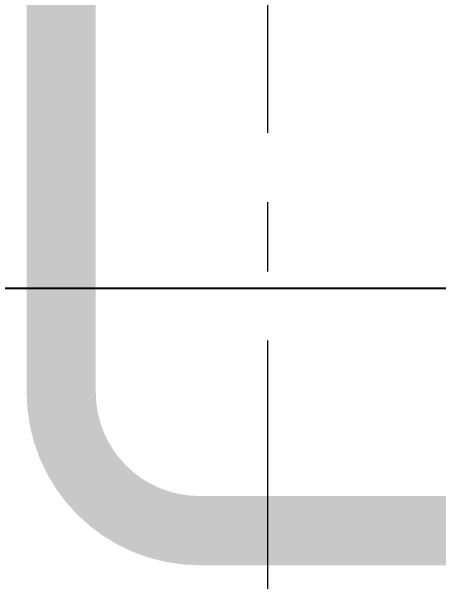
# Model space of a CAD drawing. Extents: x 220580 to 2027826, y -309201 to 71987.
# Drawn here: x 306683 to 307303, y -159504 to -158679 of the extents above; entities that cross this region are included whole.
import ezdxf

# ---------------------------------------------------------------- set-up
doc = ezdxf.new("R2010")
doc.units = 0
for name, pattern in [('CENTER', [2, 1.25, -0.25, 0.25, -0.25]), ('DASH', [0.35, 0.25, -0.1]), ('ZN-DASH', [0.35, 0.25, -0.1])]:
    doc.linetypes.add(name, pattern=pattern)
doc.layers.add('1 轴线 辅助线', color=1, linetype='CENTER')
doc.layers.add('3索引', color=3, linetype='Continuous')

# ---------------------------------------------------------------- blocks, each defined once
blk = doc.blocks.new('20250828132035')
at = {"color": 4, "linetype": 'ZN-DASH', "ltscale": 30, "const_width": 3}
blk.add_lwpolyline([(455.5999832848902, 6263.468803357275), (455.5999832848902, 6250.000036194688), (-1126.314080283046, 6250.000036194688)], dxfattribs=at)

msp = doc.modelspace()

# ---------------------------------------------------------------- linework, layer by layer
at = {"layer": '3索引', "linetype": 'DASH', "ltscale": 1000, "const_width": 100}
msp.add_lwpolyline([(306955.3008688549, -157088.7742132794), (308455.6260594018, -157088.7742132794, -0.414213562373095), (308655.6260594018, -157288.7742132794), (308655.6260594018, -159229.4183008511, -0.414213562373095), (308455.6260594018, -159429.4183008511), (306955.3008688549, -159429.4183008511, -0.414213562373095), (306755.3008688549, -159229.4183008511), (306755.3008688549, -157288.7742132794, -0.414213562373095)], format="xyb", close=True, dxfattribs=at)

# ---------------------------------------------------------------- next in the draw order: block references
at = {"ltscale": 30}
msp.add_blockref('20250828132035', (307254.3708561072, -165329.3509701265), dxfattribs=at)

# ---------------------------------------------------------------- next in the draw order: linework, layer by layer
at = {"layer": '1 轴线 辅助线', "ltscale": 400}
msp.add_line((307054.3708393918, -168454.8793497243), (307054.3708393923, -148390.8257198753), dxfattribs=at)

doc.saveas('drawing.dxf')
